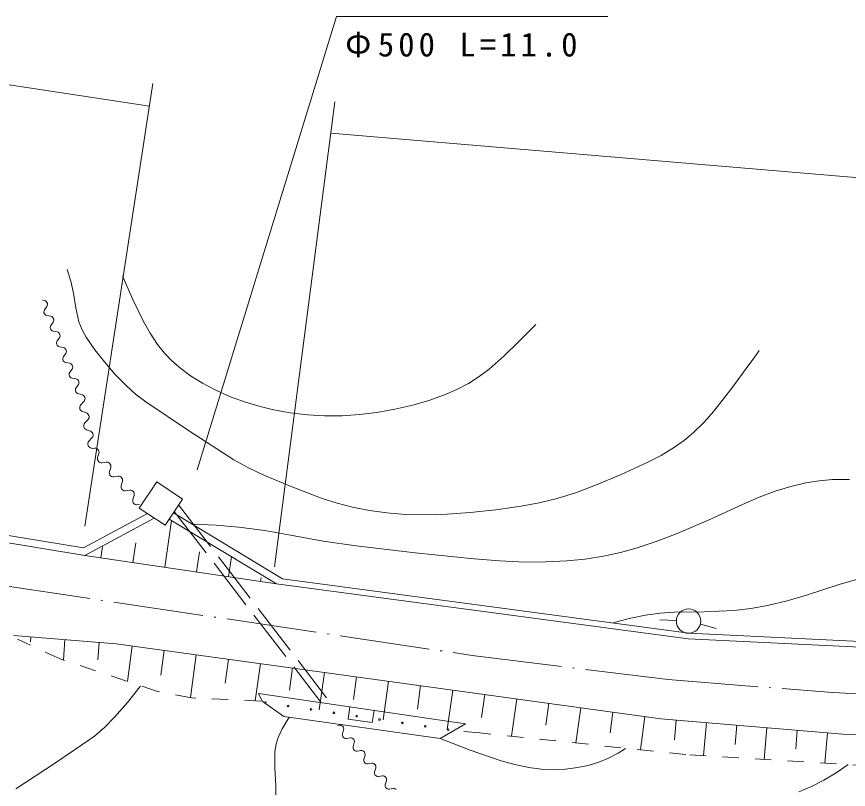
# Model space of a CAD drawing. Units: millimetres, scale not verified. Extents: x 62358 to 702358, y -11416 to 348584.
# Drawn here: x 133109 to 184010, y 238655 to 285960 of the extents above; entities that cross this region are included whole.
import ezdxf

# ---------------------------------------------------------------- set-up
doc = ezdxf.new("R2010")
doc.units = ezdxf.units.MM
doc.header["$LTSCALE"] = 1000
for name, pattern in [('USER1', [7.000001, 5.508197, -0.688525, 0.114754, -0.688525]), ('USER2', [4, 3.2, -0.8]), ('USER3', [2, 1, -1])]:
    doc.linetypes.add(name, pattern=pattern)
doc.layers.add('S-SUV', color=7, linetype='Continuous', lineweight=13)
doc.styles.add('ＭＳ ゴシック', font='')
doc.styles.get('ＭＳ ゴシック').set_extended_font_data('MS Gothic')

msp = doc.modelspace()

# ---------------------------------------------------------------- linework, layer by layer
at = {"layer": 'S-SUV'}
for p, q in [((144153, 258207), (152693, 285960)), ((152693, 285960), (169298, 285960)), ((108098, 285486), (141231, 280487)), ((141444, 281869), (137274, 254767)), ((152574, 280742), (148898, 252277)), ((222193, 272914), (152328, 278833)), ((136203, 270484), (136422, 269772)), ((139595, 270086), (140200, 268689)), ((136422, 269772), (136586, 269031)), ((136586, 269031), (136727, 268138)), ((134692, 268596), (134811, 268574)), ((134811, 268574), (134870, 268553)), ((134870, 268553), (134924, 268517)), ((134924, 268517), (134965, 268461)), ((134985, 268274), (134956, 268215)), ((134965, 268461), (134990, 268401)), ((134995, 268340), (134985, 268274)), ((134990, 268401), (134995, 268340)), ((140200, 268689), (140870, 267296)), ((134790, 267959), (134775, 267906)), ((134775, 267906), (134781, 267836)), ((134781, 267836), (134808, 267769)), ((134813, 268019), (134790, 267959)), ((134808, 267769), (134849, 267716)), ((134956, 268215), (134813, 268019)), ((136727, 268138), (136925, 267268)), ((134849, 267716), (134904, 267682)), ((134904, 267682), (134958, 267660)), ((134958, 267660), (135077, 267638)), ((135077, 267638), (135197, 267617)), ((135197, 267617), (135256, 267596)), ((135342, 267258), (135199, 267061)), ((135256, 267596), (135310, 267560)), ((135310, 267560), (135351, 267504)), ((135371, 267317), (135342, 267258)), ((135351, 267504), (135376, 267444)), ((135381, 267382), (135371, 267317)), ((135376, 267444), (135381, 267382)), ((136925, 267268), (137113, 266791)), ((140870, 267296), (141276, 266577)), ((135176, 267002), (135161, 266949)), ((135161, 266949), (135167, 266879)), ((135167, 266879), (135194, 266812)), ((135199, 267061), (135176, 267002)), ((135194, 266812), (135235, 266759)), ((135235, 266759), (135290, 266725)), ((135290, 266725), (135344, 266703)), ((137113, 266791), (137359, 266336)), ((164351, 266576), (164879, 267120)), ((135344, 266703), (135463, 266681)), ((135463, 266681), (135583, 266660)), ((135583, 266660), (135642, 266639)), ((135728, 266301), (135585, 266104)), ((135642, 266639), (135696, 266602)), ((135696, 266602), (135737, 266547)), ((135757, 266360), (135728, 266301)), ((135737, 266547), (135761, 266487)), ((135767, 266425), (135757, 266360)), ((135761, 266487), (135767, 266425)), ((137359, 266336), (137893, 265563)), ((141276, 266577), (141736, 265886)), ((163823, 266045), (164351, 266576)), ((135561, 266045), (135547, 265992)), ((135547, 265992), (135553, 265922)), ((135553, 265922), (135580, 265855)), ((135585, 266104), (135561, 266045)), ((135580, 265855), (135621, 265802)), ((135621, 265802), (135676, 265768)), ((135676, 265768), (135730, 265745)), ((135730, 265745), (135849, 265724)), ((135849, 265724), (135969, 265703)), ((141736, 265886), (142150, 265364)), ((162937, 265189), (163823, 266045)), ((135969, 265703), (136028, 265682)), ((136114, 265344), (135971, 265147)), ((136028, 265682), (136081, 265645)), ((136081, 265645), (136123, 265590)), ((136143, 265403), (136114, 265344)), ((136123, 265590), (136147, 265530)), ((136153, 265468), (136143, 265403)), ((136147, 265530), (136153, 265468)), ((137893, 265563), (138477, 264824)), ((142150, 265364), (142610, 264883)), ((178238, 265076), (178549, 265516)), ((135947, 265088), (135933, 265034)), ((135933, 265034), (135939, 264965)), ((135939, 264965), (135966, 264898)), ((135971, 265147), (135947, 265088)), ((135966, 264898), (136007, 264844)), ((136007, 264844), (136062, 264811)), ((136062, 264811), (136115, 264788)), ((136115, 264788), (136235, 264767)), ((136235, 264767), (136355, 264746)), ((136355, 264746), (136414, 264725)), ((136414, 264725), (136467, 264688)), ((136467, 264688), (136509, 264633)), ((138477, 264824), (139120, 264080)), ((142610, 264883), (143151, 264412)), ((162019, 264384), (162937, 265189)), ((177925, 264638), (178238, 265076)), ((136357, 264190), (136333, 264131)), ((136500, 264387), (136357, 264190)), ((136529, 264446), (136500, 264387)), ((136509, 264633), (136533, 264573)), ((136539, 264511), (136529, 264446)), ((136533, 264573), (136539, 264511)), ((143151, 264412), (143742, 263978)), ((161407, 263922), (162019, 264384)), ((176876, 263210), (177925, 264638)), ((136333, 264131), (136319, 264077)), ((136319, 264077), (136325, 264007)), ((136325, 264007), (136352, 263940)), ((136352, 263940), (136392, 263887)), ((136392, 263887), (136448, 263854)), ((136448, 263854), (136501, 263831)), ((136501, 263831), (136621, 263810)), ((136621, 263810), (136741, 263789)), ((136741, 263789), (136800, 263768)), ((136800, 263768), (136853, 263731)), ((136853, 263731), (136895, 263676)), ((136895, 263676), (136919, 263616)), ((139120, 264080), (139808, 263374)), ((143742, 263978), (144480, 263520)), ((160762, 263511), (161407, 263922)), ((136719, 263173), (136705, 263120)), ((136743, 263233), (136719, 263173)), ((136886, 263430), (136743, 263233)), ((136915, 263489), (136886, 263430)), ((136925, 263554), (136915, 263489)), ((136919, 263616), (136925, 263554)), ((139808, 263374), (140393, 262850)), ((144480, 263520), (145258, 263108)), ((160039, 263130), (160762, 263511)), ((175774, 261814), (176876, 263210)), ((136705, 263120), (136711, 263050)), ((136711, 263050), (136738, 262983)), ((136738, 262983), (136778, 262930)), ((136778, 262930), (136834, 262897)), ((136834, 262897), (136887, 262874)), ((136887, 262874), (137007, 262853)), ((137007, 262853), (137134, 262808)), ((137134, 262808), (137194, 262775)), ((137194, 262775), (137246, 262725)), ((137246, 262725), (137281, 262657)), ((137281, 262657), (137296, 262588)), ((140393, 262850), (141019, 262370)), ((145258, 263108), (146138, 262715)), ((146138, 262715), (147046, 262377)), ((158337, 262465), (159295, 262806)), ((159295, 262806), (160039, 263130)), ((136999, 262142), (136973, 262087)), ((137035, 262203), (136999, 262142)), ((137226, 262391), (137035, 262203)), ((137269, 262450), (137226, 262391)), ((137291, 262519), (137269, 262450)), ((137296, 262588), (137291, 262519)), ((141019, 262370), (143694, 260574)), ((147046, 262377), (147923, 262107)), ((156259, 261924), (157366, 262182)), ((157366, 262182), (158337, 262465)), ((136973, 262087), (136967, 262010)), ((136967, 262010), (136984, 261932)), ((136984, 261932), (137019, 261867)), ((137019, 261867), (137073, 261821)), ((137073, 261821), (137128, 261786)), ((137128, 261786), (137254, 261741)), ((137254, 261741), (137381, 261696)), ((137381, 261696), (137441, 261663)), ((137441, 261663), (137493, 261613)), ((147923, 262107), (148830, 261892)), ((148830, 261892), (149856, 261712)), ((149856, 261712), (150901, 261590)), ((154089, 261594), (155148, 261726)), ((155148, 261726), (156259, 261924)), ((175177, 261137), (175774, 261814)), ((137473, 261280), (137282, 261091)), ((137516, 261339), (137473, 261280)), ((137493, 261613), (137528, 261545)), ((137538, 261408), (137516, 261339)), ((137528, 261545), (137543, 261476)), ((137543, 261476), (137538, 261408)), ((150901, 261590), (151960, 261527)), ((151960, 261527), (153032, 261524)), ((153032, 261524), (154089, 261594)), ((174541, 260506), (175177, 261137)), ((137220, 260976), (137214, 260898)), ((137214, 260898), (137231, 260821)), ((137246, 261031), (137220, 260976)), ((137231, 260821), (137266, 260755)), ((137282, 261091), (137246, 261031)), ((137266, 260755), (137320, 260709)), ((137320, 260709), (137375, 260674)), ((137375, 260674), (137501, 260630)), ((137501, 260630), (137628, 260585)), ((137720, 260168), (137529, 259980)), ((137628, 260585), (137688, 260552)), ((137688, 260552), (137740, 260502)), ((137763, 260227), (137720, 260168)), ((137740, 260502), (137775, 260434)), ((137785, 260296), (137763, 260227)), ((137775, 260434), (137790, 260364)), ((137790, 260364), (137785, 260296)), ((143694, 260574), (146396, 258831)), ((173972, 260028), (174541, 260506)), ((137467, 259864), (137461, 259787)), ((137461, 259787), (137478, 259709)), ((137493, 259919), (137467, 259864)), ((137478, 259709), (137513, 259644)), ((137529, 259980), (137493, 259919)), ((137513, 259644), (137567, 259598)), ((137567, 259598), (137622, 259563)), ((173365, 259596), (173972, 260028)), ((137622, 259563), (137748, 259518)), ((137748, 259518), (137879, 259536)), ((137879, 259536), (137946, 259534)), ((137946, 259534), (138014, 259515)), ((138014, 259515), (138075, 259471)), ((138148, 259215), (138066, 258964)), ((138075, 259471), (138120, 259418)), ((138120, 259418), (138146, 259356)), ((138146, 259356), (138158, 259286)), ((138158, 259286), (138148, 259215)), ((171688, 258658), (172544, 259103)), ((172544, 259103), (173365, 259596)), ((104116, 258848), (137206, 253447)), ((138066, 258964), (138062, 258895)), ((138062, 258895), (138065, 258836)), ((138065, 258836), (138094, 258766)), ((138094, 258766), (138145, 258706)), ((138145, 258706), (138204, 258665)), ((138204, 258665), (138273, 258649)), ((138273, 258649), (138335, 258643)), ((138335, 258643), (138466, 258661)), ((138466, 258661), (138597, 258680)), ((138597, 258680), (138664, 258678)), ((138664, 258678), (138732, 258658)), ((138732, 258658), (138793, 258615)), ((138793, 258615), (138838, 258561)), ((146396, 258831), (147297, 258341)), ((170112, 257932), (171688, 258658)), ((137284, 252978), (104043, 258403)), ((138784, 258108), (138780, 258039)), ((138866, 258358), (138784, 258108)), ((138838, 258561), (138864, 258499)), ((138864, 258499), (138876, 258429)), ((138876, 258429), (138866, 258358)), ((147297, 258341), (148237, 257899)), ((138780, 258039), (138783, 257979)), ((138783, 257979), (138812, 257909)), ((138812, 257909), (138862, 257849)), ((138862, 257849), (138922, 257808)), ((138922, 257808), (138990, 257792)), ((138990, 257792), (139053, 257786)), ((139053, 257786), (139184, 257805)), ((139184, 257805), (139314, 257823)), ((139314, 257823), (139382, 257821)), ((139382, 257821), (139449, 257801)), ((139449, 257801), (139511, 257758)), ((139511, 257758), (139556, 257704)), ((139556, 257704), (139582, 257643)), ((139582, 257643), (139594, 257572)), ((139594, 257572), (139584, 257502)), ((148237, 257899), (150008, 257153)), ((168529, 257268), (170112, 257932)), ((182221, 257543), (183046, 257615)), ((183046, 257615), (184073, 257626)), ((139502, 257251), (139498, 257182)), ((139498, 257182), (139501, 257122)), ((139501, 257122), (139530, 257052)), ((139584, 257502), (139502, 257251)), ((139530, 257052), (139580, 256992)), ((141681, 257472), (140616, 255875)), ((143260, 256420), (141681, 257472)), ((150008, 257153), (151799, 256465)), ((167369, 256838), (168529, 257268)), ((179601, 256929), (180490, 257198)), ((180490, 257198), (181404, 257411)), ((181404, 257411), (182221, 257543)), ((139580, 256992), (139640, 256951)), ((139640, 256951), (139708, 256935)), ((139708, 256935), (139771, 256930)), ((139771, 256930), (139902, 256948)), ((139902, 256948), (140032, 256966)), ((140032, 256966), (140100, 256964)), ((140100, 256964), (140167, 256944)), ((140167, 256944), (140229, 256901)), ((140301, 256645), (140220, 256394)), ((140229, 256901), (140274, 256848)), ((140274, 256848), (140300, 256786)), ((140300, 256786), (140312, 256715)), ((140312, 256715), (140301, 256645)), ((166191, 256465), (167369, 256838)), ((178546, 256535), (179601, 256929)), ((140220, 256394), (140216, 256325)), ((140216, 256325), (140218, 256265)), ((140218, 256265), (140248, 256195)), ((140248, 256195), (140298, 256135)), ((140298, 256135), (140358, 256094)), ((140358, 256094), (140426, 256078)), ((140426, 256078), (140489, 256073)), ((140489, 256073), (140620, 256091)), ((142195, 254822), (143260, 256420)), ((151799, 256465), (152720, 256167)), ((152720, 256167), (153667, 255924)), ((163989, 255987), (165097, 256197)), ((165097, 256197), (166191, 256465)), ((175541, 255172), (177524, 256089)), ((177524, 256089), (178546, 256535)), ((137206, 253447), (141109, 255546)), ((140616, 255875), (142195, 254822)), ((142700, 255580), (149376, 251541)), ((153667, 255924), (154706, 255721)), ((154706, 255721), (155766, 255576)), ((155766, 255576), (156901, 255490)), ((159448, 255502), (160867, 255600)), ((160867, 255600), (162434, 255764)), ((162434, 255764), (163989, 255987)), ((141533, 255263), (137284, 252978)), ((142170, 252253), (142595, 255117)), ((149009, 251237), (142450, 255205)), ((156901, 255490), (158038, 255465)), ((158038, 255465), (159448, 255502)), ((173540, 254313), (175541, 255172)), ((143909, 254894), (145312, 254834)), ((145312, 254834), (146712, 254714)), ((146712, 254714), (148293, 254493)), ((148293, 254493), (149866, 254212)), ((149866, 254212), (151863, 253857)), ((172318, 253843), (173540, 254313)), ((138261, 252833), (138360, 253500)), ((140215, 252543), (140394, 253744)), ((151863, 253857), (153880, 253559)), ((153880, 253559), (157489, 253135)), ((171085, 253434), (172318, 253843)), ((144124, 251963), (144306, 253190)), ((157489, 253135), (161102, 252771)), ((169027, 252931), (170063, 253153)), ((170063, 253153), (171085, 253434)), ((149009, 251237), (137284, 252978)), ((146078, 251672), (146260, 252900)), ((161102, 252771), (162653, 252642)), ((162653, 252642), (164219, 252572)), ((164219, 252572), (165498, 252576)), ((165498, 252576), (166776, 252640)), ((166776, 252640), (167900, 252755)), ((167900, 252755), (169027, 252931)), ((148032, 251382), (148069, 251628)), ((149376, 251541), (174239, 248225)), ((183513, 251212), (185595, 251816)), ((174207, 247877), (149009, 251237)), ((181453, 250552), (183513, 251212)), ((180264, 250206), (181453, 250552)), ((179070, 249920), (180264, 250206)), ((171604, 249319), (172483, 249442)), ((172483, 249442), (173367, 249505)), ((173367, 249505), (175192, 249525)), ((175192, 249525), (177027, 249607)), ((177027, 249607), (178049, 249733)), ((178049, 249733), (179070, 249920)), ((169621, 248841), (170599, 249108)), ((170599, 249108), (171604, 249319)), ((173480, 248989), (172481, 249031)), ((174953, 248762), (175919, 248501)), ((132927, 248067), (139203, 247574)), ((133973, 247985), (133950, 247686)), ((174239, 248225), (198681, 247011)), ((136065, 247821), (135967, 246571)), ((138157, 247656), (138073, 246595)), ((139203, 247574), (172541, 242978)), ((140183, 247439), (139884, 245266)), ((198662, 246662), (174207, 247877)), ((142144, 247168), (141935, 245649)), ((144105, 246898), (143743, 244270)), ((146066, 246628), (145863, 245153)), ((148027, 246357), (147713, 244079)), ((149988, 246087), (149801, 244724)), ((151950, 245817), (151632, 243516)), ((153911, 245546), (153718, 244148)), ((139891, 243968), (140644, 244922)), ((140644, 244922), (140668, 244954)), ((140668, 244954), (140699, 244994)), ((155872, 245276), (155546, 242917)), ((157833, 245006), (157635, 243572)), ((147902, 244531), (160582, 242658)), ((148136, 244063), (147902, 244531)), ((159794, 244735), (159460, 242317)), ((161755, 244465), (161560, 243055)), ((139104, 243067), (139891, 243968)), ((149463, 243126), (148136, 244063)), ((163716, 244194), (163401, 241908)), ((165677, 243924), (165493, 242590)), ((153500, 243704), (153390, 242962)), ((154874, 242743), (154984, 243485)), ((167638, 243654), (167340, 241494)), ((169599, 243383), (169426, 242125)), ((138502, 242464), (139104, 243067)), ((149359, 242358), (149663, 242872)), ((159021, 241761), (149463, 243126)), ((149663, 242872), (149731, 242975)), ((149731, 242975), (149800, 243078)), ((153390, 242962), (154874, 242743)), ((171560, 243113), (171280, 241079)), ((172541, 242978), (183663, 242034)), ((173467, 242899), (173364, 241680)), ((137867, 241911), (138502, 242464)), ((149121, 241840), (149359, 242358)), ((152754, 242568), (152872, 242585)), ((152872, 242585), (152933, 242583)), ((152933, 242583), (152995, 242565)), ((152995, 242565), (153051, 242526)), ((153118, 242293), (153045, 242065)), ((153051, 242526), (153092, 242478)), ((153092, 242478), (153116, 242422)), ((153116, 242422), (153127, 242357)), ((153127, 242357), (153118, 242293)), ((160582, 242658), (159021, 241761)), ((175321, 242742), (175149, 240719)), ((177175, 242585), (177074, 241396)), ((179029, 242427), (178864, 240490)), ((135487, 240275), (137867, 241911)), ((148990, 241417), (149121, 241840)), ((153045, 242065), (153041, 242002)), ((153041, 242002), (153044, 241948)), ((153044, 241948), (153071, 241884)), ((153071, 241884), (153117, 241830)), ((153117, 241830), (153171, 241793)), ((153171, 241793), (153233, 241779)), ((153291, 241774), (153409, 241791)), ((153409, 241791), (153528, 241808)), ((153528, 241808), (153589, 241806)), ((153589, 241806), (153651, 241789)), ((153651, 241789), (153707, 241750)), ((180882, 242270), (180786, 241133)), ((182736, 242113), (182579, 240261)), ((183663, 242034), (203562, 241139)), ((148918, 240982), (148990, 241417)), ((153233, 241779), (153291, 241774)), ((153700, 241289), (153697, 241226)), ((153774, 241517), (153700, 241289)), ((153707, 241750), (153748, 241701)), ((153748, 241701), (153772, 241645)), ((153772, 241645), (153783, 241581)), ((153783, 241581), (153774, 241517)), ((159021, 241761), (160874, 241054)), ((148916, 239947), (148918, 240982)), ((153697, 241226), (153699, 241171)), ((153699, 241171), (153726, 241108)), ((153726, 241108), (153772, 241053)), ((153772, 241053), (153827, 241016)), ((153827, 241016), (153889, 241002)), ((153889, 241002), (153946, 240997)), ((153946, 240997), (154065, 241014)), ((154065, 241014), (154183, 241031)), ((154183, 241031), (154244, 241030)), ((154244, 241030), (154306, 241012)), ((154306, 241012), (154362, 240973)), ((154362, 240973), (154403, 240924)), ((154403, 240924), (154427, 240868)), ((154427, 240868), (154438, 240804)), ((154438, 240804), (154429, 240740)), ((160874, 241054), (162752, 240402)), ((169338, 240570), (169916, 240876)), ((169916, 240876), (170148, 241011)), ((170148, 241011), (170379, 241148)), ((133064, 238682), (135487, 240275)), ((154356, 240512), (154352, 240449)), ((154352, 240449), (154355, 240395)), ((154355, 240395), (154382, 240331)), ((154429, 240740), (154356, 240512)), ((154382, 240331), (154428, 240277)), ((154428, 240277), (154482, 240240)), ((154720, 240238), (154839, 240255)), ((154839, 240255), (154900, 240253)), ((162752, 240402), (163590, 240170)), ((168086, 240123), (168738, 240321)), ((168738, 240321), (169338, 240570)), ((148975, 238890), (148916, 239947)), ((154482, 240240), (154544, 240226)), ((154544, 240226), (154602, 240221)), ((154602, 240221), (154720, 240238)), ((154900, 240253), (154962, 240235)), ((154962, 240235), (155018, 240196)), ((155085, 239963), (155011, 239735)), ((155018, 240196), (155059, 240148)), ((155059, 240148), (155083, 240092)), ((155083, 240092), (155094, 240028)), ((155094, 240028), (155085, 239963)), ((163590, 240170), (164451, 239994)), ((164451, 239994), (165207, 239902)), ((165207, 239902), (165979, 239869)), ((165979, 239869), (166701, 239897)), ((166701, 239897), (167428, 239985)), ((167428, 239985), (168086, 240123)), ((183254, 239677), (183992, 240174)), ((155011, 239735), (155008, 239672)), ((155008, 239672), (155010, 239618)), ((155010, 239618), (155037, 239555)), ((155037, 239555), (155083, 239500)), ((155083, 239500), (155138, 239463)), ((155138, 239463), (155200, 239449)), ((155200, 239449), (155257, 239444)), ((155257, 239444), (155376, 239461)), ((155376, 239461), (155494, 239478)), ((155494, 239478), (155555, 239476)), ((155555, 239476), (155617, 239459)), ((155617, 239459), (155673, 239420)), ((155673, 239420), (155714, 239371)), ((155714, 239371), (155738, 239315)), ((155738, 239315), (155749, 239251)), ((155749, 239251), (155740, 239187)), ((182504, 239224), (183254, 239677)), ((148963, 238317), (148975, 238890)), ((155667, 238959), (155663, 238896)), ((155663, 238896), (155666, 238842)), ((155666, 238842), (155693, 238778)), ((155740, 239187), (155667, 238959)), ((155693, 238778), (155739, 238724)), ((180971, 238508), (181751, 238839)), ((181751, 238839), (182504, 239224)), ((155739, 238724), (155793, 238686)), ((155793, 238686), (155855, 238672)), ((155855, 238672), (155913, 238667)), ((155913, 238667), (156031, 238684)), ((156031, 238684), (156150, 238701)), ((156150, 238701), (156211, 238700)), ((156211, 238700), (156273, 238682)), ((156273, 238682), (156329, 238643))]:
    msp.add_line(p, q, dxfattribs=at)
at = {"layer": 'S-SUV', "linetype": 'USER2'}
for p, q in [((143023, 256065), (152079, 244264)), ((142760, 255669), (151722, 243990))]:
    msp.add_line(p, q, dxfattribs=at)
at = {"layer": 'S-SUV', "linetype": 'USER1'}
for p, q in [((104442, 255265), (160984, 246855)), ((160984, 246855), (172976, 245376)), ((172976, 245376), (182787, 244597)), ((182787, 244597), (230337, 242064))]:
    msp.add_line(p, q, dxfattribs=at)
at = {"layer": 'S-SUV', "linetype": 'USER3'}
for p, q in [((135768, 246638), (133154, 247847)), ((141738, 244648), (135768, 246638)), ((143809, 244258), (141738, 244648)), ((148062, 244063), (143809, 244258)), ((161466, 242112), (160039, 242229)), ((174068, 240785), (161466, 242112)), ((189277, 239849), (174068, 240785))]:
    msp.add_line(p, q, dxfattribs=at)
at = {"layer": 'S-SUV'}
for centre, radius in [((174229, 248957), 746), ((149723, 243756), 49.8), ((151122, 243550), 49.8), ((152521, 243343), 49.8), ((153920, 243137), 49.8), ((155319, 242930), 49.8), ((156718, 242723), 49.8), ((158117, 242517), 49.8), ((159516, 242310), 49.8)]:
    msp.add_circle(centre, radius, dxfattribs=at)
msp.add_arc((148324, 243963), 49.8, 292.1467, 177.4192, dxfattribs=at)

# ---------------------------------------------------------------- texts
at = {"layer": 'S-SUV', "insert": (153216, 283472), "char_height": 1466, "attachment_point": 7, "style": 'ＭＳ ゴシック'}
msp.add_mtext('\\T1.25;Φ500\\~L=11.0', dxfattribs=at)

doc.saveas('drawing.dxf')
